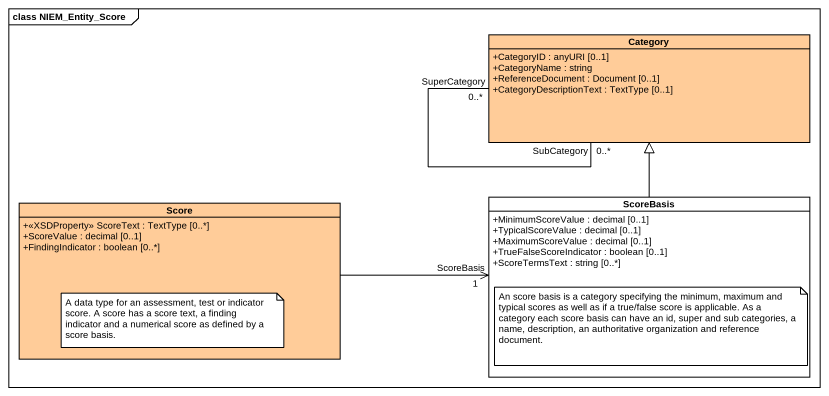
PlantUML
@startuml
mainframe class NIEM_Entity_Score
hide circle
hide empty members
skinparam classAttributeIconSize 0
class Category #FFCC99 {
  +CategoryID : anyURI [0..1]
  +CategoryName : string
  +ReferenceDocument : Document [0..1]
  +CategoryDescriptionText : TextType [0..1]
}
class Score #FFCC99 {
  +<<XSDProperty>> ScoreText : TextType [0..*]
  +ScoreValue : decimal [0..1]
  +FindingIndicator : boolean [0..*]
}
class ScoreBasis {
  +MinimumScoreValue : decimal [0..1]
  +TypicalScoreValue : decimal [0..1]
  +MaximumScoreValue : decimal [0..1]
  +TrueFalseScoreIndicator : boolean [0..1]
  +ScoreTermsText : string [0..*]
}
Category "SubCategory\n0..*" -- "SuperCategory\n0..*" Category
Score -right-> "ScoreBasis\n1" ScoreBasis
ScoreBasis -up-|> Category
note as N1
  A data type for an assessment, test or indicator score. A score has a score text, a finding indicator and a numerical score as defined by a score basis.
end note
note as N2
  An score basis is a category specifying the minimum, maximum and typical scores as well as if a true/false score is applicable. As a category each score basis can have an id, super and sub categories, a name, description, an authoritative organization and reference document.
end note
@enduml
